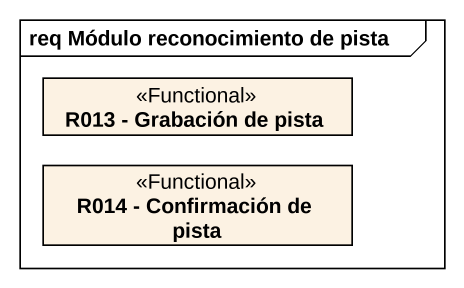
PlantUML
@startuml
mainframe req Módulo reconocimiento de pista
hide circle
hide empty members
class "R013 - Grabación de pista" as R013_Grabación_de_pista <<Functional>>
class "R014 - Confirmación de pista" as R014_Confirmación_de_pista <<Functional>>
@enduml
